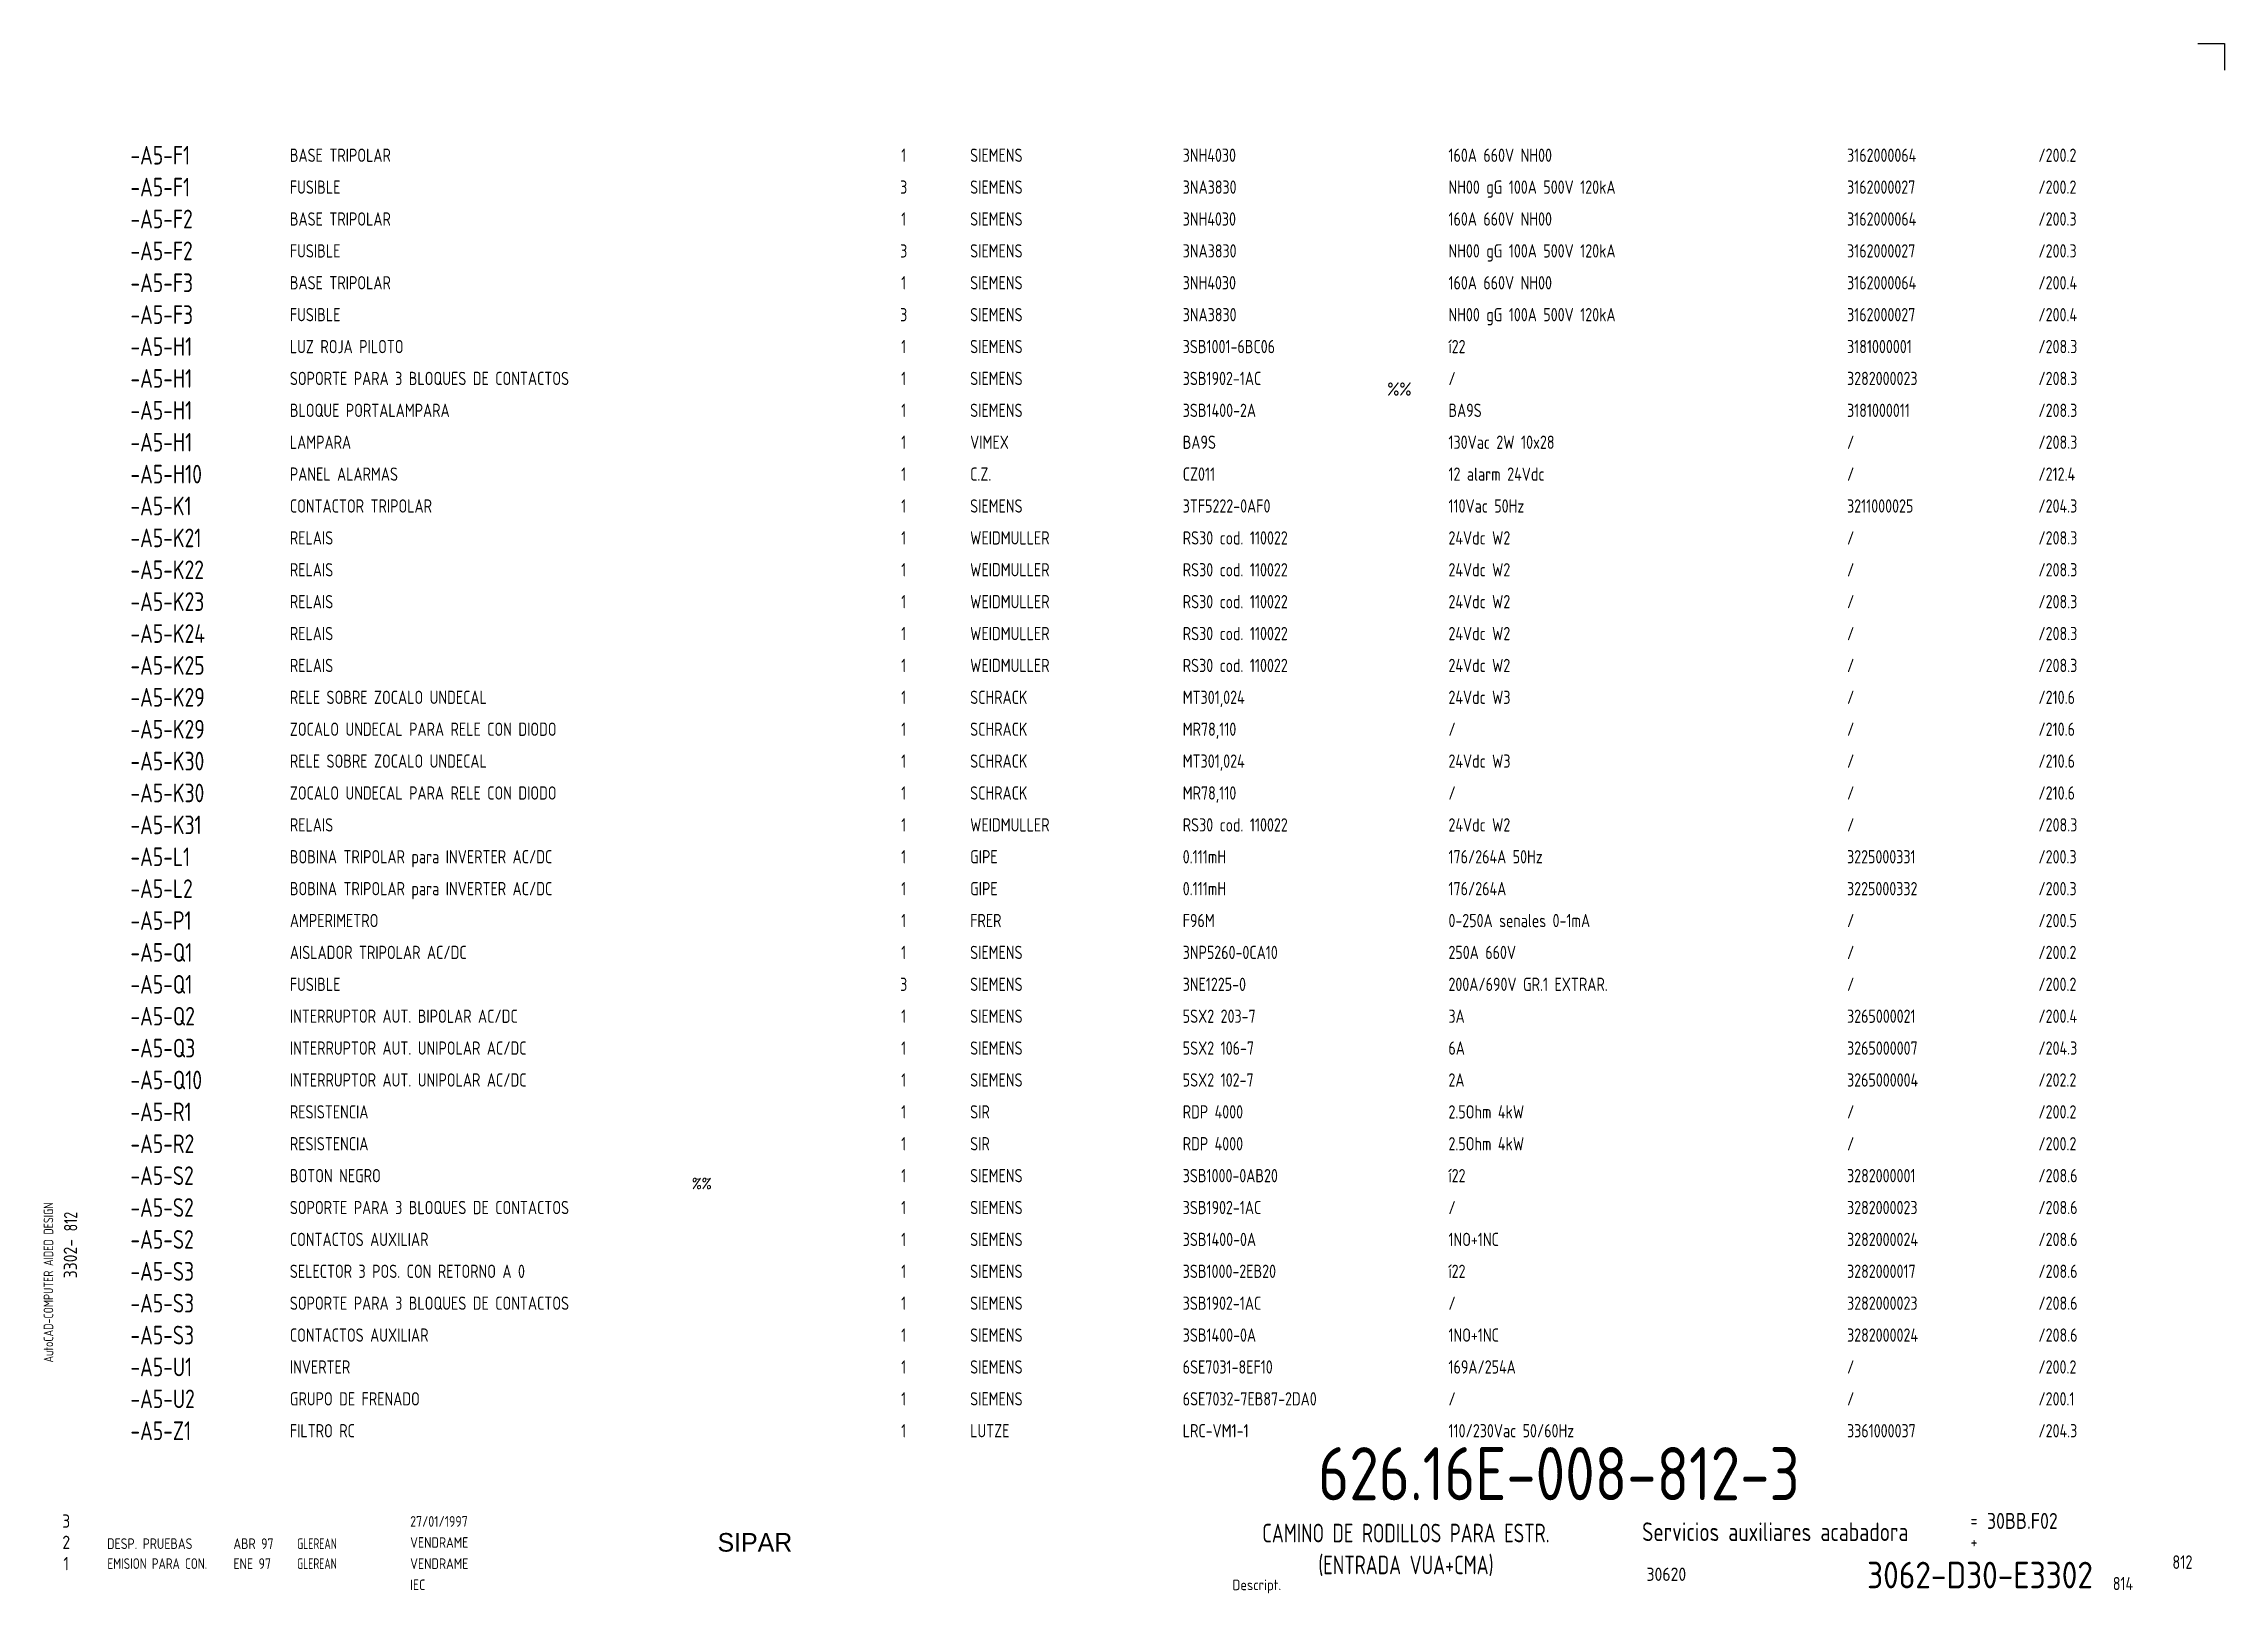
# Model space of a CAD drawing. Extents: x 10 to 420, y 5 to 297.
import ezdxf
from ezdxf.enums import TextEntityAlignment as Align

# ---------------------------------------------------------------- set-up
doc = ezdxf.new("R2010")
doc.units = 0
doc.header["$LTSCALE"] = 8
doc.header["$MEASUREMENT"] = 0
doc.layers.get('0').update_dxf_attribs({"linetype": 'CONTINUOUS'})
doc.layers.add('CART', color=7, linetype='CONTINUOUS')
doc.layers.add('ING', color=7, linetype='CONTINUOUS')
doc.styles.add('DIN', font='DIN', dxfattribs={"width": 0.85})
doc.styles.add('SIMPLEX', font='SIMPLEX', dxfattribs={"width": 0.9})
doc.styles.add('UNIV', font='UNIV')

# ---------------------------------------------------------------- blocks, each defined once
blk = doc.blocks.new('WB-FG100')
at = {"layer": 'CART', "color": 1}
for p, q in [((415, 297), (420, 297)), ((420, 297), (420, 292))]:
    blk.add_line(p, q, dxfattribs=at)
at = {"layer": 'CART', "color": 1, "style": 'DIN', "width": 0.8}
blk.add_text('AutoCAD-COMPUTER AIDED DESIGN', height=1.8, rotation=90, dxfattribs=at).set_placement((11.47, 48.84))
at = {"layer": 'CART', "color": 3, "style": 'DIN', "width": 0.8}
for s, p in [('=', (372.24, 17.91)), ('+', (372.24, 13.87))]:
    blk.add_text(s, height=2.5, dxfattribs=at).set_placement(p)
at = {"layer": 'CART', "color": 7, "style": 'DIN', "width": 0.9}
blk.add_attdef('FILE', text='', height=2.5, rotation=90, dxfattribs=at).set_placement((15.95, 68.38), align=Align.CENTER)
for tag, p in [('MOD-3', (13.92, 19)), ('MOD-2', (13.92, 15)), ('MOD-1', (13.92, 11)), ('NR.COMMESSA', (315, 9))]:
    blk.add_attdef(tag, text='', height=2.5, dxfattribs=at).set_placement(p, align=Align.MIDDLE)
at = {"layer": 'CART', "color": 7, "style": 'DIN'}
for tag, width, p in [('REV-3', 0.9, (21.66, 19)), ('DATA-3', 0.9, (45.37, 19)), ('NOME-3', 0.9, (57.37, 19)), ('REV-2', 0.9, (21.66, 15)), ('DATA-2', 0.9, (45.37, 15)), ('NOME-2', 0.9, (57.37, 15)), ('REV-1', 0.9, (21.66, 11)), ('DATA-1', 0.9, (45.37, 11)), ('NOME-1', 0.7, (57.37, 11))]:
    blk.add_attdef(tag, text='', height=2, dxfattribs=dict(at, width=width)).set_placement(p, align=Align.MIDDLE_LEFT)
at = {"layer": 'CART', "color": 7, "style": 'DIN', "width": 0.9}
for tag, p, height in [('DATA', (78.64, 17.94), 2), ('ESECUTORE', (78.64, 13.97), 2), ('CONTROLLORE', (78.64, 9.99), 2), ('SEGUE', (398.93, 5.65), 2.8), ('NORMA', (78.64, 6.01), 2)]:
    blk.add_attdef(tag, p, '', height=height, dxfattribs=at)
at = {"layer": 'CART', "color": 2, "style": 'DIN', "width": 0.9}
for tag, p in [('TITOLO-1/3', (266.5, 18.23)), ('TITOLO-1/2', (266.5, 15.73)), ('TITOLO-2/3', (266.5, 13.18)), ('TITOLO-2/2', (266.5, 10.68)), ('TITOLO-3/3', (266.5, 8.13))]:
    blk.add_attdef(tag, text='', height=3.5, dxfattribs=at).set_placement(p, align=Align.MIDDLE)
at = {"layer": 'CART', "color": 3, "style": 'DIN', "width": 0.9}
blk.add_attdef('ASSIEME', text='', height=3.5, dxfattribs=at).set_placement((334, 17), align=Align.MIDDLE)
at = {"layer": 'CART', "color": 3, "style": 'DIN', "width": 0.85}
for tag, p in [('=', (375.33, 16.63)), ('+', (375.33, 12.76))]:
    blk.add_attdef(tag, text='', height=3, dxfattribs=at).set_placement(p, align=Align.BOTTOM_LEFT)
at = {"layer": 'CART', "color": 3, "style": 'DIN', "width": 0.9}
blk.add_attdef('FOGLIO', text='', height=2.8, dxfattribs=at).set_placement((414.2, 9.56), align=Align.RIGHT)
at = {"layer": 'CART', "color": 2, "style": 'DIN', "width": 0.9}
blk.add_attdef('DISEGNO', text='', height=5, dxfattribs=at).set_placement((395.27, 6.35), align=Align.RIGHT)
at = {"layer": 'CART', "color": 1, "style": 'DIN', "width": 0.9}
blk.add_attdef('TIPOLOGIA', (233.37, 6), '', height=2, dxfattribs=at)

msp = doc.modelspace()

# ---------------------------------------------------------------- block references
at = {"layer": 'CART'}
ref = msp.add_blockref('WB-FG100', (0, 0), dxfattribs=at)
ref.add_attrib('TIPOLOGIA', 'Descript.', (233.37, 6), dxfattribs={"color": 1, "height": 2, "style": 'DIN', "width": 0.9})
ref.add_attrib('ASSIEME', 'Servicios auxiliares acabadora', dxfattribs={"color": 3, "height": 3.5, "style": 'DIN', "width": 0.8}).set_placement((335.5, 17), align=Align.MIDDLE)
ref.add_attrib('=', '30BB.F02', dxfattribs={"color": 3, "height": 3, "style": 'DIN', "width": 0.85}).set_placement((375.33, 16.63), align=Align.BOTTOM_LEFT)
ref.add_attrib('NR.COMMESSA', '30620', dxfattribs={"color": 7, "height": 2.5, "style": 'DIN', "width": 0.9}).set_placement((315, 9), align=Align.MIDDLE)
ref.add_attrib('DISEGNO', '3062-D30-E3302', dxfattribs={"color": 2, "height": 5, "style": 'DIN', "width": 0.9}).set_placement((395.27, 6.35), align=Align.RIGHT)
ref.add_attrib('DATA', '27/01/1997', (78.64, 17.94), dxfattribs={"color": 7, "height": 2, "style": 'DIN', "width": 0.85})
ref.add_attrib('ESECUTORE', 'VENDRAME', (78.64, 13.97), dxfattribs={"color": 7, "height": 2, "style": 'DIN', "width": 0.85})
ref.add_attrib('CONTROLLORE', 'VENDRAME', (78.64, 9.99), dxfattribs={"color": 7, "height": 2, "style": 'DIN', "width": 0.85})
ref.add_attrib('NORMA', 'IEC', (78.64, 6.01), dxfattribs={"color": 7, "height": 2, "style": 'DIN', "width": 0.85})
ref.add_attrib('MOD-1', '1', dxfattribs={"color": 7, "height": 2.5, "style": 'DIN', "width": 0.9}).set_placement((13.92, 11), align=Align.MIDDLE)
ref.add_attrib('REV-1', 'EMISION PARA CON.', dxfattribs={"color": 7, "height": 2, "style": 'DIN', "width": 0.8}).set_placement((21.66, 11), align=Align.MIDDLE_LEFT)
ref.add_attrib('DATA-1', 'ENE 97', dxfattribs={"color": 7, "height": 2, "style": 'DIN', "width": 0.85}).set_placement((45.37, 11), align=Align.MIDDLE_LEFT)
ref.add_attrib('NOME-1', 'GLEREAN', dxfattribs={"color": 7, "height": 2, "style": 'DIN', "width": 0.7}).set_placement((57.37, 11), align=Align.MIDDLE_LEFT)
ref.add_attrib('MOD-2', '2', dxfattribs={"color": 7, "height": 2.5, "style": 'DIN', "width": 0.9}).set_placement((13.92, 15), align=Align.MIDDLE)
ref.add_attrib('MOD-3', '3', dxfattribs={"color": 7, "height": 2.5, "style": 'DIN', "width": 0.9}).set_placement((13.92, 19), align=Align.MIDDLE)
ref.add_attrib('FILE', '3302-', dxfattribs={"color": 7, "height": 2.5, "rotation": 90, "style": 'DIN', "width": 0.9}).set_placement((15.95, 68.38), align=Align.CENTER)

# ---------------------------------------------------------------- texts
at = {"color": 3, "style": 'DIN', "width": 0.8}
for s, p in [('-A5-F1', (26, 276)), ('-A5-F1', (26, 270)), ('-A5-F2', (26, 264)), ('-A5-F2', (26, 258)), ('-A5-F3', (26, 252)), ('-A5-F3', (26, 246)), ('-A5-H1', (26, 240)), ('-A5-H1', (26, 234)), ('-A5-H1', (26, 228)), ('-A5-H1', (26, 222)), ('-A5-H10', (26, 216)), ('-A5-K1', (26, 210)), ('-A5-K21', (26, 204)), ('-A5-K22', (26, 198)), ('-A5-K23', (26, 192)), ('-A5-K24', (26, 186)), ('-A5-K25', (26, 180)), ('-A5-K29', (26, 174)), ('-A5-K29', (26, 168)), ('-A5-K30', (26, 162)), ('-A5-K30', (26, 156)), ('-A5-K31', (26, 150)), ('-A5-L1', (26, 144)), ('-A5-L2', (26, 138)), ('-A5-P1', (26, 132)), ('-A5-Q1', (26, 126)), ('-A5-Q1', (26, 120)), ('-A5-Q2', (26, 114)), ('-A5-Q3', (26, 108)), ('-A5-Q10', (26, 102)), ('-A5-R1', (26, 96)), ('-A5-R2', (26, 90)), ('-A5-S2', (26, 84)), ('-A5-S2', (26, 78)), ('-A5-S2', (26, 72)), ('-A5-S3', (26, 66)), ('-A5-S3', (26, 60)), ('-A5-S3', (26, 54)), ('-A5-U1', (26, 48)), ('-A5-U2', (26, 42)), ('-A5-Z1', (26, 36))]:
    msp.add_text(s, height=3.5, dxfattribs=at).set_placement(p, align=Align.MIDDLE_LEFT)
at = {"color": 7, "style": 'DIN', "width": 0.8}
for s, p in [('1', (171.5, 276)), ('3', (171.5, 270)), ('1', (171.5, 264)), ('3', (171.5, 258)), ('1', (171.5, 252)), ('3', (171.5, 246)), ('1', (171.5, 240)), ('1', (171.5, 234)), ('1', (171.5, 228)), ('1', (171.5, 222)), ('1', (171.5, 216)), ('1', (171.5, 210)), ('1', (171.5, 204)), ('1', (171.5, 198)), ('1', (171.5, 192)), ('1', (171.5, 186)), ('1', (171.5, 180)), ('1', (171.5, 174)), ('1', (171.5, 168)), ('1', (171.5, 162)), ('1', (171.5, 156)), ('1', (171.5, 150)), ('1', (171.5, 144)), ('1', (171.5, 138)), ('1', (171.5, 132)), ('1', (171.5, 126)), ('3', (171.5, 120)), ('1', (171.5, 114)), ('1', (171.5, 108)), ('1', (171.5, 102)), ('1', (171.5, 96)), ('1', (171.5, 90)), ('1', (171.5, 84)), ('1', (171.5, 78)), ('1', (171.5, 72)), ('1', (171.5, 66)), ('1', (171.5, 60)), ('1', (171.5, 54)), ('1', (171.5, 48)), ('1', (171.5, 42)), ('1', (171.5, 36))]:
    msp.add_text(s, height=2.5, dxfattribs=at).set_placement(p, align=Align.MIDDLE)
for s, p in [('SIEMENS', (184, 276)), ('3NH4030', (224, 276)), ('160A 660V NH00', (274, 276)), ('3162000064', (349, 276)), ('/200.2', (385, 276)), ('SIEMENS', (184, 270)), ('3NA3830', (224, 270)), ('NH00 gG 100A 500V 120kA', (274, 270)), ('3162000027', (349, 270)), ('/200.2', (385, 270)), ('SIEMENS', (184, 264)), ('3NH4030', (224, 264)), ('160A 660V NH00', (274, 264)), ('3162000064', (349, 264)), ('/200.3', (385, 264)), ('SIEMENS', (184, 258)), ('3NA3830', (224, 258)), ('NH00 gG 100A 500V 120kA', (274, 258)), ('3162000027', (349, 258)), ('/200.3', (385, 258)), ('SIEMENS', (184, 252)), ('3NH4030', (224, 252)), ('160A 660V NH00', (274, 252)), ('3162000064', (349, 252)), ('/200.4', (385, 252)), ('SIEMENS', (184, 246)), ('3NA3830', (224, 246)), ('NH00 gG 100A 500V 120kA', (274, 246)), ('3162000027', (349, 246)), ('/200.4', (385, 246)), ('SIEMENS', (184, 240)), ('3SB1001-6BC06', (224, 240)), ('í22', (274, 240)), ('3181000001', (349, 240)), ('/208.3', (385, 240)), ('SIEMENS', (184, 234)), ('3SB1902-1AC', (224, 234)), ('/', (274, 234)), ('3282000023', (349, 234)), ('/208.3', (385, 234)), ('SIEMENS', (184, 228)), ('3SB1400-2A', (224, 228)), ('BA9S', (274, 228)), ('3181000011', (349, 228)), ('/208.3', (385, 228)), ('VIMEX', (184, 222)), ('BA9S', (224, 222)), ('130Vac 2W 10x28', (274, 222)), ('/', (349, 222)), ('/208.3', (385, 222)), ('C.Z.', (184, 216)), ('CZ011', (224, 216)), ('12 alarm 24Vdc', (274, 216)), ('/', (349, 216)), ('/212.4', (385, 216)), ('SIEMENS', (184, 210)), ('3TF5222-0AF0', (224, 210)), ('110Vac 50Hz', (274, 210)), ('3211000025', (349, 210)), ('/204.3', (385, 210)), ('WEIDMULLER', (184, 204)), ('RS30 cod. 110022', (224, 204)), ('24Vdc W2', (274, 204)), ('/', (349, 204)), ('/208.3', (385, 204)), ('WEIDMULLER', (184, 198)), ('RS30 cod. 110022', (224, 198)), ('24Vdc W2', (274, 198)), ('/', (349, 198)), ('/208.3', (385, 198)), ('WEIDMULLER', (184, 192)), ('RS30 cod. 110022', (224, 192)), ('24Vdc W2', (274, 192)), ('/', (349, 192)), ('/208.3', (385, 192)), ('WEIDMULLER', (184, 186)), ('RS30 cod. 110022', (224, 186)), ('24Vdc W2', (274, 186)), ('/', (349, 186)), ('/208.3', (385, 186)), ('WEIDMULLER', (184, 180)), ('RS30 cod. 110022', (224, 180)), ('24Vdc W2', (274, 180)), ('/', (349, 180)), ('/208.3', (385, 180)), ('SCHRACK', (184, 174)), ('MT301,024', (224, 174)), ('24Vdc W3', (274, 174)), ('/', (349, 174)), ('/210.6', (385, 174)), ('SCHRACK', (184, 168)), ('MR78,110', (224, 168)), ('/', (274, 168)), ('/', (349, 168)), ('/210.6', (385, 168)), ('SCHRACK', (184, 162)), ('MT301,024', (224, 162)), ('24Vdc W3', (274, 162)), ('/', (349, 162)), ('/210.6', (385, 162)), ('SCHRACK', (184, 156)), ('MR78,110', (224, 156)), ('/', (274, 156)), ('/', (349, 156)), ('/210.6', (385, 156)), ('WEIDMULLER', (184, 150)), ('RS30 cod. 110022', (224, 150)), ('24Vdc W2', (274, 150)), ('/', (349, 150)), ('/208.3', (385, 150)), ('GIPE', (184, 144)), ('0.111mH', (224, 144)), ('176/264A 50Hz', (274, 144)), ('3225000331', (349, 144)), ('/200.3', (385, 144)), ('GIPE', (184, 138)), ('0.111mH', (224, 138)), ('176/264A', (274, 138)), ('3225000332', (349, 138)), ('/200.3', (385, 138)), ('FRER', (184, 132)), ('F96M', (224, 132)), ('0-250A senales 0-1mA', (274, 132)), ('/', (349, 132)), ('/200.5', (385, 132)), ('SIEMENS', (184, 126)), ('3NP5260-0CA10', (224, 126)), ('250A 660V', (274, 126)), ('/', (349, 126)), ('/200.2', (385, 126)), ('SIEMENS', (184, 120)), ('3NE1225-0', (224, 120)), ('200A/690V GR.1 EXTRAR.', (274, 120)), ('/', (349, 120)), ('/200.2', (385, 120)), ('SIEMENS', (184, 114)), ('5SX2 203-7', (224, 114)), ('3A', (274, 114)), ('3265000021', (349, 114)), ('/200.4', (385, 114)), ('SIEMENS', (184, 108)), ('5SX2 106-7', (224, 108)), ('6A', (274, 108)), ('3265000007', (349, 108)), ('/204.3', (385, 108)), ('SIEMENS', (184, 102)), ('5SX2 102-7', (224, 102)), ('2A', (274, 102)), ('3265000004', (349, 102)), ('/202.2', (385, 102)), ('SIR', (184, 96)), ('RDP 4000', (224, 96)), ('2.5Ohm 4kW', (274, 96)), ('/', (349, 96)), ('/200.2', (385, 96)), ('SIR', (184, 90)), ('RDP 4000', (224, 90)), ('2.5Ohm 4kW', (274, 90)), ('/', (349, 90)), ('/200.2', (385, 90)), ('SIEMENS', (184, 84)), ('3SB1000-0AB20', (224, 84)), ('í22', (274, 84)), ('3282000001', (349, 84)), ('/208.6', (385, 84)), ('SIEMENS', (184, 78)), ('3SB1902-1AC', (224, 78)), ('/', (274, 78)), ('3282000023', (349, 78)), ('/208.6', (385, 78)), ('SIEMENS', (184, 72)), ('3SB1400-0A', (224, 72)), ('1NO+1NC', (274, 72)), ('3282000024', (349, 72)), ('/208.6', (385, 72)), ('SIEMENS', (184, 66)), ('3SB1000-2EB20', (224, 66)), ('í22', (274, 66)), ('3282000017', (349, 66)), ('/208.6', (385, 66)), ('SIEMENS', (184, 60)), ('3SB1902-1AC', (224, 60)), ('/', (274, 60)), ('3282000023', (349, 60)), ('/208.6', (385, 60)), ('SIEMENS', (184, 54)), ('3SB1400-0A', (224, 54)), ('1NO+1NC', (274, 54)), ('3282000024', (349, 54)), ('/208.6', (385, 54)), ('SIEMENS', (184, 48)), ('6SE7031-8EF10', (224, 48)), ('169A/254A', (274, 48)), ('/', (349, 48)), ('/200.2', (385, 48)), ('SIEMENS', (184, 42)), ('6SE7032-7EB87-2DA0', (224, 42)), ('/', (274, 42)), ('/', (349, 42)), ('/200.1', (385, 42)), ('LUTZE', (184, 36)), ('LRC-VM1-1', (224, 36)), ('110/230Vac 50/60Hz', (274, 36)), ('3361000037', (349, 36)), ('/204.3', (385, 36))]:
    msp.add_text(s, height=2.5, dxfattribs=at).set_placement(p, align=Align.MIDDLE_LEFT)
at = {"style": 'DIN'}
for s, width, p in [('%%', 0.85, (262.5, 230.75)), ('814', 0.8, (399, 6))]:
    msp.add_text(s, height=2.5, dxfattribs=dict(at, width=width)).set_placement(p)
at = {"color": 7, "linetype": 'Continuous', "style": 'SIMPLEX', "width": 0.9}
msp.add_text('%%', height=2, dxfattribs=at).set_placement((133.5, 82.5), align=Align.MIDDLE)
at = {"style": 'DIN', "width": 0.8}
msp.add_text('812', height=2.5, rotation=90, dxfattribs=at).set_placement((16, 73.5))
at = {"color": 3, "style": 'DIN', "width": 0.75}
for s, p in [('CAMINO DE RODILLOS PARA ESTR.', (266, 15)), ('(ENTRADA VUA+CMA)', (266, 9))]:
    msp.add_text(s, height=3.5, dxfattribs=at).set_placement(p, align=Align.CENTER)
at = {"linetype": 'Continuous', "style": 'DIN'}
for s, width, p in [('DESP. PRUEBAS', 0.85, (21.62, 13.75)), ('ABR 97', 0.85, (45.38, 13.75)), ('GLEREAN', 0.7, (57.38, 13.75))]:
    msp.add_text(s, height=2, dxfattribs=dict(at, width=width)).set_placement(p)
at = {"color": 3, "style": 'DIN', "width": 0.8}
msp.add_text('812', height=2.56, dxfattribs=at).set_placement((414, 10), align=Align.RIGHT)
at = {"color": 2, "insert": (249.47, 32.92), "char_height": 10, "width": 111.0411, "attachment_point": 1, "style": 'DIN'}
msp.add_mtext('626.16E-008-812-3', dxfattribs=at)
at = {"layer": 'CART', "color": 2, "linetype": 'Continuous', "style": 'UNIV'}
msp.add_text('SIPAR', height=3.5, dxfattribs=at).set_placement((143.5, 13.25), align=Align.CENTER)
at = {"layer": 'ING', "color": 7, "style": 'DIN', "width": 0.8}
for s, p in [('BASE TRIPOLAR', (56, 276)), ('FUSIBLE', (56, 270)), ('BASE TRIPOLAR', (56, 264)), ('FUSIBLE', (56, 258)), ('BASE TRIPOLAR', (56, 252)), ('FUSIBLE', (56, 246)), ('LUZ ROJA PILOTO', (56, 240)), ('SOPORTE PARA 3 BLOQUES DE CONTACTOS', (56, 234)), ('BLOQUE PORTALAMPARA', (56, 228)), ('LAMPARA', (56, 222)), ('PANEL ALARMAS', (56, 216)), ('CONTACTOR TRIPOLAR', (56, 210)), ('RELAIS', (56, 204)), ('RELAIS', (56, 198)), ('RELAIS', (56, 192)), ('RELAIS', (56, 186)), ('RELAIS', (56, 180)), ('RELE SOBRE ZOCALO UNDECAL', (56, 174)), ('ZOCALO UNDECAL PARA RELE CON DIODO', (56, 168)), ('RELE SOBRE ZOCALO UNDECAL', (56, 162)), ('ZOCALO UNDECAL PARA RELE CON DIODO', (56, 156)), ('RELAIS', (56, 150)), ('BOBINA TRIPOLAR para INVERTER AC/DC', (56, 144)), ('BOBINA TRIPOLAR para INVERTER AC/DC', (56, 138)), ('AMPERIMETRO', (56, 132)), ('AISLADOR TRIPOLAR AC/DC', (56, 126)), ('FUSIBLE', (56, 120)), ('INTERRUPTOR AUT. BIPOLAR AC/DC', (56, 114)), ('INTERRUPTOR AUT. UNIPOLAR AC/DC', (56, 108)), ('INTERRUPTOR AUT. UNIPOLAR AC/DC', (56, 102)), ('RESISTENCIA', (56, 96)), ('RESISTENCIA', (56, 90)), ('BOTON NEGRO', (56, 84)), ('SOPORTE PARA 3 BLOQUES DE CONTACTOS', (56, 78)), ('CONTACTOS AUXILIAR', (56, 72)), ('SELECTOR 3 POS. CON RETORNO A 0', (56, 66)), ('SOPORTE PARA 3 BLOQUES DE CONTACTOS', (56, 60)), ('CONTACTOS AUXILIAR', (56, 54)), ('INVERTER', (56, 48)), ('GRUPO DE FRENADO', (56, 42)), ('FILTRO RC', (56, 36))]:
    msp.add_text(s, height=2.5, dxfattribs=at).set_placement(p, align=Align.MIDDLE_LEFT)

doc.saveas('drawing.dxf')
